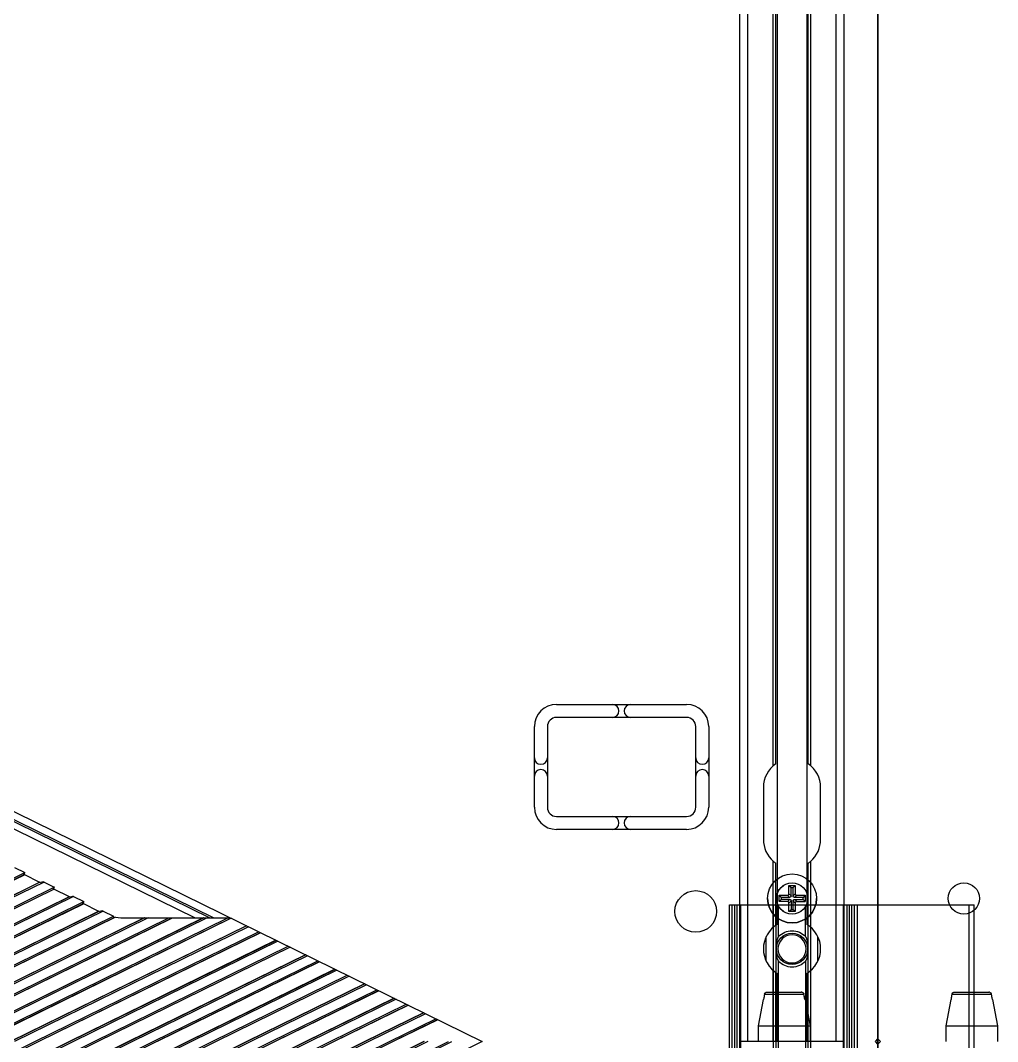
# Model space of a CAD drawing. Header units: millimetres. Extents: x 1927 to 14264, y 1863 to 5555.
# Drawn here: x 10609.2 to 10796.8, y 4136 to 4332.1 of the extents above; entities that cross this region are included whole.
import ezdxf

# ---------------------------------------------------------------- set-up
doc = ezdxf.new("R2010")
doc.units = ezdxf.units.MM
doc.layers.add('02___PRT_ALL_AXES', color=7, linetype='Continuous')
doc.layers.add('1轮廓线', color=7, linetype='Continuous', lineweight=25)

# ---------------------------------------------------------------- blocks, each defined once
blk = doc.blocks.new('rygj')
at = {"color": 114, "linetype": 'Continuous', "true_color": 0x139b48}
for p, q in [((4442.06, 3151.65), (4442.06, 3171.65)), ((4442.06, 3171.65), (5101.06, 3171.65)), ((4442.06, 3170.15), (5101.06, 3170.15)), ((4490.86, 3167.15), (4480.86, 3167.15)), ((4495.01, 3165.25), (5068.7, 3165.25)), ((4495.4, 3164.75), (5068.31, 3164.75)), ((4495.01, 3158.05), (5068.7, 3158.05)), ((4495.4, 3158.55), (5068.31, 3158.55)), ((4480.86, 3156.15), (4490.86, 3156.15)), ((4442.06, 3153.15), (5101.06, 3153.15)), ((4442.06, 3151.65), (5101.06, 3151.65))]:
    blk.add_line(p, q, dxfattribs=at)
for centre, start, end in [((4480.86, 3161.65), 90, 139.1148), ((4490.86, 3161.65), 34.3077, 90), ((4480.86, 3161.65), 220.8852, 270), ((4490.86, 3161.65), 270, 325.6923)]:
    blk.add_arc(centre, 5.5, start, end, dxfattribs=at)
at = {"layer": '02___PRT_ALL_AXES', "color": 114, "linetype": 'Continuous', "true_color": 0x139b48}
for p, q in [((4457.49, 3166.61), (4462.22, 3166.61)), ((4442.06, 3165.25), (4455.7, 3165.25)), ((4442.06, 3164.75), (4455.31, 3164.75)), ((4455.14, 3164.49), (4442.06, 3164.49)), ((4464.01, 3165.25), (4476.7, 3165.25)), ((4464.4, 3164.75), (4476.31, 3164.75)), ((5068.14, 3164.49), (4464.57, 3164.49)), ((4455.14, 3158.81), (4442.06, 3158.81)), ((4442.06, 3158.55), (4455.31, 3158.55)), ((4442.06, 3158.05), (4455.7, 3158.05)), ((4464.01, 3158.05), (4476.7, 3158.05)), ((4464.4, 3158.55), (4476.31, 3158.55)), ((5068.14, 3158.81), (4464.57, 3158.81)), ((4457.49, 3156.69), (4462.22, 3156.69))]:
    blk.add_line(p, q, dxfattribs=at)
blk.add_circle((4459.86, 3161.65), 3, dxfattribs=at)
for centre, start, end in [((4459.86, 3161.65), 31.0806, 148.9194), ((4480.86, 3161.65), 139.1148, 145.6923), ((4459.86, 3161.65), 211.0806, 328.9194), ((4480.86, 3161.65), 214.3077, 220.8852)]:
    blk.add_arc(centre, 5.5, start, end, dxfattribs=at)
blk = doc.blocks.new('ETDHFN')
at = {"layer": '1轮廓线', "linetype": 'Continuous', "lineweight": 25}
for p, q in [((8841.41, 4025.55), (8841.81, 4025.15)), ((8841.41, 4023.94), (8841.41, 4025.55)), ((8841.41, 4025.55), (8842.61, 4025.55)), ((8841.81, 4025.15), (8842.21, 4025.15)), ((8841.81, 4023.54), (8841.81, 4025.15)), ((8842.61, 4025.55), (8842.21, 4025.15)), ((8842.21, 4023.54), (8842.21, 4025.15)), ((8842.61, 4025.55), (8842.61, 4023.94)), ((8839.51, 4023.65), (8839.91, 4023.25)), ((8839.51, 4022.45), (8839.51, 4023.65)), ((8839.51, 4023.65), (8841.12, 4023.65)), ((8839.51, 4022.45), (8839.91, 4022.85)), ((8839.91, 4023.25), (8839.91, 4022.85)), ((8841.52, 4023.25), (8839.91, 4023.25)), ((8841.52, 4022.85), (8839.91, 4022.85)), ((8844.11, 4023.25), (8842.5, 4023.25)), ((8842.5, 4022.85), (8844.11, 4022.85)), ((8842.9, 4023.65), (8844.51, 4023.65)), ((8844.51, 4023.65), (8844.11, 4023.25)), ((8844.11, 4022.85), (8844.11, 4023.25)), ((8844.51, 4022.45), (8844.11, 4022.85)), ((8844.51, 4023.65), (8844.51, 4022.45)), ((8841.12, 4022.45), (8839.51, 4022.45)), ((8841.41, 4020.55), (8841.41, 4022.16)), ((8841.41, 4020.55), (8841.81, 4020.95)), ((8841.81, 4022.56), (8841.81, 4020.95)), ((8841.81, 4020.95), (8842.21, 4020.95)), ((8842.21, 4020.95), (8842.21, 4022.56)), ((8842.61, 4020.55), (8842.21, 4020.95)), ((8842.61, 4022.16), (8842.61, 4020.55)), ((8842.9, 4022.45), (8844.51, 4022.45)), ((8842.61, 4020.55), (8841.41, 4020.55))]:
    blk.add_line(p, q, dxfattribs=at)
at = {"layer": '1轮廓线', "linetype": 'Continuous', "lineweight": 13}
for p, q in [((8841.12, 4023.65), (8841.52, 4023.25)), ((8841.12, 4022.45), (8841.52, 4022.85)), ((8841.41, 4023.94), (8841.81, 4023.54)), ((8842.61, 4023.94), (8842.21, 4023.54)), ((8842.9, 4023.65), (8842.5, 4023.25)), ((8842.9, 4022.45), (8842.5, 4022.85)), ((8841.41, 4022.16), (8841.81, 4022.56)), ((8842.61, 4022.16), (8842.21, 4022.56))]:
    blk.add_line(p, q, dxfattribs=at)
at = {"layer": '1轮廓线', "linetype": 'Continuous', "lineweight": 25}
for radius in [4.7, 3]:
    blk.add_circle((8842.01, 4023.05), radius, dxfattribs=at)
blk.add_arc((8842.01, 4023.05), 4.7, 180, 0, dxfattribs=at)
for points in [[(8841.12, 4023.65), (8841.18, 4023.65), (8841.24, 4023.68), (8841.29, 4023.7), (8841.33, 4023.74), (8841.36, 4023.77), (8841.39, 4023.82), (8841.41, 4023.88), (8841.41, 4023.94)], [(8841.81, 4023.54), (8841.81, 4023.48), (8841.79, 4023.42), (8841.77, 4023.37), (8841.73, 4023.33), (8841.69, 4023.3), (8841.64, 4023.27), (8841.59, 4023.25), (8841.52, 4023.25)], [(8841.52, 4022.85), (8841.59, 4022.85), (8841.64, 4022.83), (8841.69, 4022.81), (8841.73, 4022.77), (8841.76, 4022.73), (8841.79, 4022.68), (8841.81, 4022.63), (8841.81, 4022.56)], [(8842.5, 4023.25), (8842.43, 4023.25), (8842.38, 4023.27), (8842.33, 4023.3), (8842.29, 4023.33), (8842.26, 4023.37), (8842.23, 4023.42), (8842.21, 4023.48), (8842.21, 4023.54)], [(8842.21, 4022.56), (8842.21, 4022.63), (8842.23, 4022.68), (8842.25, 4022.73), (8842.29, 4022.77), (8842.33, 4022.81), (8842.38, 4022.83), (8842.43, 4022.85), (8842.5, 4022.85)], [(8842.61, 4023.94), (8842.61, 4023.88), (8842.63, 4023.82), (8842.66, 4023.77), (8842.69, 4023.74), (8842.73, 4023.7), (8842.78, 4023.68), (8842.84, 4023.65), (8842.9, 4023.65)], [(8841.41, 4022.16), (8841.41, 4022.23), (8841.39, 4022.28), (8841.36, 4022.33), (8841.33, 4022.37), (8841.29, 4022.4), (8841.24, 4022.43), (8841.18, 4022.45), (8841.12, 4022.45)], [(8842.9, 4022.45), (8842.84, 4022.45), (8842.78, 4022.43), (8842.73, 4022.41), (8842.69, 4022.37), (8842.66, 4022.33), (8842.63, 4022.28), (8842.61, 4022.23), (8842.61, 4022.16)]]:
    blk.add_open_spline(points, degree=2, knots=[0, 0, 0, 0.25, 0.25, 0.5, 0.5, 0.75, 0.75, 1, 1, 1], dxfattribs=at)
blk = doc.blocks.new('ERTFHGJ')
at = {"color": 40, "linetype": 'Continuous', "true_color": 0xf8d731}
for p, q in [((8878.46, 3617.77), (8878.46, 3696.77)), ((8925.46, 3696.77), (8878.46, 3696.77)), ((8879.46, 3617.77), (8879.46, 3696.77)), ((8900.96, 3696.77), (8900.96, 3617.77)), ((8901.46, 3617.77), (8901.46, 3696.77)), ((8901.96, 3617.77), (8901.96, 3696.77)), ((8902.4, 3617.77), (8902.4, 3696.77)), ((8902.87, 3617.77), (8902.87, 3696.77)), ((8903.46, 3617.77), (8903.46, 3696.77)), ((8903.54, 3696.77), (8903.54, 3617.77)), ((8903.6, 3617.77), (8903.6, 3696.77)), ((8909.88, 3696.77), (8909.88, 3617.77)), ((8910.38, 3617.77), (8910.38, 3696.77)), ((8910.88, 3690.64), (8910.88, 3696.77)), ((8916.03, 3690.64), (8916.03, 3696.77)), ((8916.53, 3617.77), (8916.53, 3696.77)), ((8917.03, 3617.77), (8917.03, 3696.77)), ((8923.31, 3617.77), (8923.31, 3696.77)), ((8923.38, 3696.77), (8923.38, 3617.77)), ((8923.46, 3617.77), (8923.46, 3696.77)), ((8924.04, 3696.77), (8924.04, 3617.77)), ((8924.51, 3696.77), (8924.51, 3617.77)), ((8924.96, 3617.77), (8924.96, 3696.77)), ((8925.46, 3617.77), (8925.46, 3696.77)), ((8910.88, 3685.9), (8910.88, 3628.64)), ((8916.03, 3628.64), (8916.03, 3685.9)), ((8892.96, 3661.52), (8887.96, 3661.52)), ((8887.96, 3653.02), (8892.96, 3653.02)), ((8910.88, 3617.77), (8910.88, 3623.9)), ((8916.03, 3617.77), (8916.03, 3623.9)), ((8925.46, 3617.77), (8878.46, 3617.77))]:
    blk.add_line(p, q, dxfattribs=at)
for centre in [(8913.46, 3688.27), (8913.46, 3626.27)]:
    blk.add_circle(centre, 2.7, dxfattribs=at)
for centre, radius, start, end in [((8913.46, 3688.27), 3.5, 42.6324, 137.3676), ((8913.46, 3688.27), 3.5, 222.6324, 317.3676), ((8887.96, 3657.27), 4.25, 90, 270), ((8892.96, 3657.27), 4.25, 270, 90), ((8913.46, 3626.27), 3.5, 42.6324, 137.3676), ((8913.46, 3626.27), 3.5, 222.6324, 317.3676)]:
    blk.add_arc(centre, radius, start, end, dxfattribs=at)
for points, knots in [([(8910.39, 3688.27), (8910.39, 3688.38), (8910.39, 3688.58), (8910.4, 3688.89), (8910.41, 3689.2), (8910.45, 3689.51), (8910.5, 3689.81), (8910.57, 3690.05), (8910.64, 3690.24), (8910.7, 3690.38), (8910.78, 3690.52), (8910.85, 3690.6), (8910.88, 3690.64)], [0, 0, 0, 0, 0.127092, 0.253318, 0.378322, 0.502266, 0.625619, 0.749056, 0.811111, 0.873552, 0.936512, 1, 1, 1, 1]), ([(8916.03, 3690.64), (8916.07, 3690.6), (8916.13, 3690.52), (8916.21, 3690.38), (8916.27, 3690.24), (8916.35, 3690.05), (8916.41, 3689.81), (8916.47, 3689.51), (8916.5, 3689.2), (8916.52, 3688.89), (8916.53, 3688.58), (8916.53, 3688.37), (8916.53, 3688.27)], [0, 0, 0, 0, 0.063487, 0.126447, 0.188887, 0.250942, 0.37438, 0.497732, 0.621676, 0.746681, 0.872907, 1, 1, 1, 1]), ([(8910.88, 3685.9), (8910.85, 3685.94), (8910.78, 3686.02), (8910.7, 3686.16), (8910.64, 3686.3), (8910.57, 3686.49), (8910.5, 3686.73), (8910.45, 3687.03), (8910.41, 3687.34), (8910.4, 3687.65), (8910.39, 3687.96), (8910.39, 3688.17), (8910.39, 3688.27)], [0, 0, 0, 0, 0.063495, 0.126469, 0.188905, 0.250963, 0.374396, 0.497744, 0.621683, 0.746682, 0.87291, 1, 1, 1, 1]), ([(8916.53, 3688.27), (8916.53, 3688.17), (8916.53, 3687.96), (8916.52, 3687.65), (8916.5, 3687.34), (8916.47, 3687.03), (8916.41, 3686.73), (8916.35, 3686.49), (8916.27, 3686.3), (8916.21, 3686.16), (8916.13, 3686.02), (8916.07, 3685.94), (8916.03, 3685.9)], [0, 0, 0, 0, 0.127092, 0.253319, 0.378323, 0.502267, 0.62562, 0.749057, 0.811112, 0.873553, 0.936512, 1, 1, 1, 1]), ([(8910.39, 3626.27), (8910.39, 3626.38), (8910.39, 3626.58), (8910.4, 3626.89), (8910.41, 3627.2), (8910.45, 3627.51), (8910.5, 3627.81), (8910.57, 3628.05), (8910.64, 3628.24), (8910.7, 3628.38), (8910.78, 3628.52), (8910.85, 3628.6), (8910.88, 3628.64)], [0, 0, 0, 0, 0.127092, 0.253318, 0.378322, 0.502266, 0.625619, 0.749056, 0.811111, 0.873552, 0.936512, 1, 1, 1, 1]), ([(8916.03, 3628.64), (8916.07, 3628.6), (8916.13, 3628.52), (8916.21, 3628.38), (8916.27, 3628.24), (8916.35, 3628.05), (8916.41, 3627.81), (8916.47, 3627.51), (8916.5, 3627.2), (8916.52, 3626.89), (8916.53, 3626.58), (8916.53, 3626.37), (8916.53, 3626.27)], [0, 0, 0, 0, 0.063487, 0.126447, 0.188887, 0.250942, 0.37438, 0.497732, 0.621676, 0.746681, 0.872907, 1, 1, 1, 1]), ([(8910.88, 3623.9), (8910.85, 3623.94), (8910.78, 3624.02), (8910.7, 3624.16), (8910.64, 3624.3), (8910.57, 3624.49), (8910.5, 3624.73), (8910.45, 3625.03), (8910.41, 3625.34), (8910.4, 3625.65), (8910.39, 3625.96), (8910.39, 3626.17), (8910.39, 3626.27)], [0, 0, 0, 0, 0.063495, 0.126469, 0.188905, 0.250963, 0.374396, 0.497744, 0.621683, 0.746682, 0.87291, 1, 1, 1, 1]), ([(8916.53, 3626.27), (8916.53, 3626.17), (8916.53, 3625.96), (8916.52, 3625.65), (8916.5, 3625.34), (8916.47, 3625.03), (8916.41, 3624.73), (8916.35, 3624.49), (8916.27, 3624.3), (8916.21, 3624.16), (8916.13, 3624.02), (8916.07, 3623.94), (8916.03, 3623.9)], [0, 0, 0, 0, 0.127092, 0.253319, 0.378323, 0.502267, 0.62562, 0.749057, 0.811112, 0.873553, 0.936512, 1, 1, 1, 1])]:
    blk.add_open_spline(points, degree=3, knots=knots, dxfattribs=at)
blk = doc.blocks.new('ryfh')
at = {"rotation": 90}
blk.add_blockref('rygj', (11445.27, 369.86), dxfattribs=at)
blk.add_blockref('ETDHFN', (-558.38, 816.36))
at = {"xscale": -1}
blk.add_blockref('ERTFHGJ', (17197.08, 1141.44), dxfattribs=at)
blk = doc.blocks.new('RYHF')
at = {"color": 7, "linetype": 'Continuous'}
for p, q in [((6809.87, 5882.19), (6808.92, 5877.09)), ((6809.93, 5882.19), (6809.87, 5882.19)), ((6809.99, 5882.52), (6809.93, 5882.19)), ((6810.05, 5882.85), (6809.99, 5882.52)), ((6810.02, 5882.69), (6809.99, 5882.52)), ((6810.05, 5882.85), (6810.02, 5882.69)), ((6810.11, 5883.18), (6810.05, 5882.85)), ((6810.11, 5883.18), (6817.69, 5883.18)), ((6810.61, 5883.59), (6817.18, 5883.59)), ((6817.75, 5882.85), (6817.69, 5883.18)), ((6817.81, 5882.52), (6817.75, 5882.85)), ((6817.78, 5882.69), (6817.75, 5882.85)), ((6817.81, 5882.52), (6817.78, 5882.69)), ((6817.87, 5882.19), (6817.81, 5882.52)), ((6817.93, 5882.19), (6817.87, 5882.19)), ((6817.93, 5882.19), (6818.87, 5877.09)), ((7373.87, 5882.19), (7372.92, 5877.09)), ((7373.93, 5882.19), (7373.87, 5882.19)), ((7373.99, 5882.52), (7373.93, 5882.19)), ((7374.05, 5882.85), (7373.99, 5882.52)), ((7374.02, 5882.69), (7373.99, 5882.52)), ((7374.05, 5882.85), (7374.02, 5882.69)), ((7374.11, 5883.18), (7374.05, 5882.85)), ((7374.11, 5883.18), (7381.69, 5883.18)), ((7374.61, 5883.59), (7381.18, 5883.59)), ((7381.75, 5882.85), (7381.69, 5883.18)), ((7381.81, 5882.52), (7381.75, 5882.85)), ((7381.78, 5882.69), (7381.75, 5882.85)), ((7381.81, 5882.52), (7381.78, 5882.69)), ((7381.87, 5882.19), (7381.81, 5882.52)), ((7381.93, 5882.19), (7381.87, 5882.19)), ((7381.93, 5882.19), (7382.87, 5877.09)), ((6808.92, 5877.09), (6808.92, 5874.09)), ((6808.92, 5877.09), (6818.87, 5877.09)), ((6818.87, 5877.09), (6818.87, 5874.09)), ((7372.92, 5877.09), (7372.92, 5874.09)), ((7372.92, 5877.09), (7382.87, 5877.09)), ((7382.87, 5877.09), (7382.87, 5874.09)), ((6796.4, 5874.09), (6795.9, 5873.59)), ((6795.9, 5536.59), (6795.9, 5874.09)), ((7319.9, 5874.09), (7120.61, 5776.23)), ((7132.17, 5824.09), (7233.99, 5874.09)), ((7132.85, 5824.09), (7234.67, 5874.09)), ((7240.64, 5874.09), (7138.82, 5824.09)), ((7240.71, 5874.09), (7138.89, 5824.09)), ((7241.39, 5874.09), (7139.57, 5824.09)), ((7143.51, 5824.09), (7245.33, 5874.09)), ((7144.19, 5824.09), (7246.01, 5874.09)), ((7251.98, 5874.09), (7150.16, 5824.09)), ((7252.06, 5874.09), (7150.24, 5824.09)), ((7252.74, 5874.09), (7150.92, 5824.09)), ((7154.86, 5824.09), (7256.67, 5874.09)), ((7155.54, 5824.09), (7257.35, 5874.09)), ((7263.33, 5874.09), (7161.51, 5824.09)), ((7263.4, 5874.09), (7161.58, 5824.09)), ((7264.08, 5874.09), (7162.26, 5824.09)), ((7166.2, 5824.09), (7268.02, 5874.09)), ((7166.88, 5824.09), (7268.7, 5874.09)), ((7274.67, 5874.09), (7172.85, 5824.09)), ((7274.74, 5874.09), (7172.92, 5824.09)), ((7275.42, 5874.09), (7173.6, 5824.09)), ((7177.54, 5824.09), (7279.36, 5874.09)), ((7178.22, 5824.09), (7280.04, 5874.09)), ((7286.01, 5874.09), (7184.19, 5824.09)), ((7286.09, 5874.09), (7184.27, 5824.09)), ((7286.77, 5874.09), (7184.95, 5824.09)), ((7188.89, 5824.09), (7290.7, 5874.09)), ((7189.57, 5824.09), (7291.38, 5874.09)), ((7297.36, 5874.09), (7195.54, 5824.09)), ((7297.43, 5874.09), (7195.61, 5824.09)), ((7298.11, 5874.09), (7196.29, 5824.09)), ((7253.68, 5850.34), (7302.05, 5874.09)), ((7254.36, 5850.34), (7302.73, 5874.09)), ((7308.7, 5874.09), (7260.34, 5850.34)), ((7308.77, 5874.09), (7260.41, 5850.34)), ((7309.45, 5874.09), (7261.09, 5850.34)), ((7265.03, 5850.34), (7313.39, 5874.09)), ((7265.71, 5850.34), (7314.07, 5874.09)), ((7395.9, 5873.59), (7395.4, 5874.09)), ((7395.9, 5874.09), (7395.9, 5536.59)), ((7104.52, 5640.8), (7268.36, 5560.34)), ((7106.11, 5641.58), (7319.9, 5536.59)), ((7104.12, 5640.6), (7267.57, 5560.34)), ((7334.15, 5601.34), (7359.15, 5601.34)), ((7359.15, 5598.84), (7334.15, 5598.84)), ((7329.9, 5581.59), (7329.9, 5597.09)), ((7332.4, 5597.09), (7332.4, 5581.59)), ((7360.9, 5581.59), (7360.9, 5597.09)), ((7363.4, 5597.09), (7363.4, 5581.59)), ((7206.24, 5589.07), (7264.73, 5560.34)), ((7334.15, 5579.84), (7359.15, 5579.84)), ((7359.15, 5577.34), (7334.15, 5577.34)), ((7165.93, 5536.59), (7232.02, 5569.05)), ((7166.61, 5536.59), (7231.91, 5568.66)), ((7166.68, 5536.59), (7231.95, 5568.64)), ((7230.05, 5570.02), (7232.02, 5569.05)), ((7235.06, 5567.11), (7231.78, 5568.72)), ((7234.9, 5567.19), (7172.58, 5536.59)), ((7234.93, 5567.18), (7172.65, 5536.59)), ((7235.73, 5567.23), (7173.33, 5536.59)), ((7177.27, 5536.59), (7237.7, 5566.26)), ((7235.73, 5567.23), (7237.7, 5566.26)), ((7177.95, 5536.59), (7237.58, 5565.87)), ((7178.02, 5536.59), (7237.62, 5565.86)), ((7240.57, 5564.41), (7183.92, 5536.59)), ((7240.6, 5564.39), (7184, 5536.59)), ((7241.4, 5564.45), (7184.68, 5536.59)), ((7240.73, 5564.33), (7237.46, 5565.94)), ((7241.4, 5564.45), (7243.37, 5563.48)), ((7188.61, 5536.59), (7243.37, 5563.48)), ((7189.29, 5536.59), (7243.25, 5563.09)), ((7189.37, 5536.59), (7243.29, 5563.07)), ((7246.4, 5561.54), (7243.13, 5563.15)), ((7246.24, 5561.62), (7195.27, 5536.59)), ((7246.28, 5561.6), (7195.34, 5536.59)), ((7247.07, 5561.66), (7196.02, 5536.59)), ((7199.96, 5536.59), (7249.04, 5560.69)), ((7200.64, 5536.59), (7249.31, 5560.49)), ((7200.71, 5536.59), (7249.36, 5560.48)), ((7254.97, 5560.34), (7206.61, 5536.59)), ((7255.05, 5560.34), (7206.68, 5536.59)), ((7255.73, 5560.34), (7207.36, 5536.59)), ((7211.3, 5536.59), (7259.67, 5560.34)), ((7211.98, 5536.59), (7260.34, 5560.34)), ((7212.05, 5536.59), (7260.42, 5560.34)), ((7266.32, 5560.34), (7217.95, 5536.59)), ((7266.39, 5560.34), (7218.03, 5536.59)), ((7267.07, 5560.34), (7218.71, 5536.59)), ((7222.64, 5536.59), (7271.01, 5560.34)), ((7247.07, 5561.66), (7249.04, 5560.69)), ((7250.94, 5560.34), (7271.54, 5560.34)), ((7223.32, 5536.59), (7271.61, 5560.3)), ((7271.65, 5560.29), (7223.4, 5536.59)), ((7274.6, 5558.84), (7229.3, 5536.59)), ((7274.63, 5558.82), (7229.37, 5536.59)), ((7274.97, 5558.65), (7230.05, 5536.59)), ((7233.99, 5536.59), (7276.94, 5557.69)), ((7234.67, 5536.59), (7277.28, 5557.52)), ((7277.32, 5557.5), (7234.74, 5536.59)), ((7280.27, 5556.05), (7240.64, 5536.59)), ((7280.31, 5556.03), (7240.71, 5536.59)), ((7280.65, 5555.87), (7241.39, 5536.59)), ((7245.33, 5536.59), (7282.62, 5554.9)), ((7246.01, 5536.59), (7282.96, 5554.73)), ((7282.99, 5554.72), (7246.08, 5536.59)), ((7285.94, 5553.27), (7251.98, 5536.59)), ((7285.98, 5553.25), (7252.06, 5536.59)), ((7286.32, 5553.08), (7252.74, 5536.59)), ((7256.67, 5536.59), (7288.29, 5552.12)), ((7257.35, 5536.59), (7288.63, 5551.95)), ((7288.66, 5551.93), (7257.43, 5536.59)), ((7291.61, 5550.48), (7263.33, 5536.59)), ((7291.65, 5550.46), (7263.4, 5536.59)), ((7291.99, 5550.3), (7264.08, 5536.59)), ((7268.02, 5536.59), (7293.96, 5549.33)), ((7268.7, 5536.59), (7294.3, 5549.16)), ((7294.34, 5549.15), (7268.77, 5536.59)), ((7297.28, 5547.7), (7274.67, 5536.59)), ((7297.32, 5547.68), (7274.74, 5536.59)), ((7297.66, 5547.51), (7275.42, 5536.59)), ((7279.36, 5536.59), (7299.63, 5546.54)), ((7280.04, 5536.59), (7299.97, 5546.38)), ((7300.01, 5546.36), (7280.11, 5536.59)), ((7302.96, 5544.91), (7286.01, 5536.59)), ((7302.99, 5544.89), (7286.09, 5536.59)), ((7303.33, 5544.73), (7286.77, 5536.59)), ((7290.7, 5536.59), (7305.3, 5543.76)), ((7291.38, 5536.59), (7305.64, 5543.59)), ((7305.68, 5543.57), (7291.46, 5536.59)), ((7308.63, 5542.13), (7297.36, 5536.59)), ((7308.66, 5542.11), (7297.43, 5536.59)), ((7309, 5541.94), (7298.11, 5536.59)), ((7302.05, 5536.59), (7310.97, 5540.97)), ((7302.73, 5536.59), (7311.31, 5540.81)), ((7311.35, 5540.79), (7302.8, 5536.59)), ((6795.9, 5537.09), (6796.4, 5536.59)), ((7395.4, 5536.59), (7395.9, 5537.09))]:
    blk.add_line(p, q, dxfattribs=at)
for centre, radius in [((6812.4, 5564.09), 3), ((7379.4, 5564.09), 3), ((7360.9, 5561.59), 4)]:
    blk.add_circle(centre, radius, dxfattribs=at)
for centre, radius, start, end in [((6817.18, 5883.07), 0.522, 77.0352, 89.9936), ((7381.18, 5883.07), 0.522, 77.0352, 89.9936), ((7334.15, 5597.09), 4.25, 90, 180), ((7344.9, 5600.09), 1.25, 270, 90), ((7348.4, 5600.09), 1.25, 90, 270), ((7359.15, 5597.09), 4.25, 0, 90), ((7334.15, 5597.09), 1.75, 90, 180), ((7359.15, 5597.09), 1.75, 0, 90), ((7331.15, 5591.09), 1.25, 180, 0), ((7362.15, 5591.09), 1.25, 180, 0), ((7331.15, 5587.59), 1.25, 0, 180), ((7362.15, 5587.59), 1.25, 0, 180), ((7334.15, 5581.59), 4.25, 180, 270), ((7334.15, 5581.59), 1.75, 180, 270), ((7359.15, 5581.59), 4.25, 270, 0), ((7359.15, 5581.59), 1.75, 270, 0), ((7344.9, 5578.59), 1.25, 270, 90), ((7348.4, 5578.59), 1.25, 90, 270), ((7250.94, 5569.34), 9, 257.6267, 270)]:
    blk.add_arc(centre, radius, start, end, dxfattribs=at)
for centre, start_param, end_param in [((7229.98, 5568.05), -0.576357, 0.103317), ((7233.68, 5566.23), 0.103317, 0.78299), ((7235.65, 5565.26), -0.576357, 0.103317), ((7239.36, 5563.44), 0.103317, 0.78299), ((7241.33, 5562.48), -0.576357, 0.103317), ((7245.03, 5560.66), 0.103317, 0.78299), ((7247, 5559.69), -0.29501, 0.103317)]:
    blk.add_ellipse(centre, major_axis=(2.07, 0.98), ratio=0.130507, start_param=start_param, end_param=end_param, dxfattribs=at)
for points, knots in [([(6810.11, 5883.18), (6810.11, 5883.19), (6810.12, 5883.23), (6810.14, 5883.26), (6810.15, 5883.29)], [0, 0, 0, 0, 0.249866, 1, 1, 1, 1]), ([(6810.15, 5883.29), (6810.15, 5883.31), (6810.17, 5883.34), (6810.19, 5883.38), (6810.21, 5883.39)], [0, 0, 0, 0, 0.500081, 1, 1, 1, 1]), ([(6810.21, 5883.39), (6810.22, 5883.41), (6810.24, 5883.44), (6810.27, 5883.46), (6810.29, 5883.47)], [0, 0, 0, 0, 0.499978, 1, 1, 1, 1]), ([(6810.29, 5883.47), (6810.3, 5883.49), (6810.33, 5883.51), (6810.37, 5883.53), (6810.38, 5883.54)], [0, 0, 0, 0, 0.500013, 1, 1, 1, 1]), ([(6810.38, 5883.54), (6810.4, 5883.55), (6810.44, 5883.56), (6810.48, 5883.57), (6810.5, 5883.58)], [0, 0, 0, 0, 0.499911, 1, 1, 1, 1]), ([(6810.5, 5883.58), (6810.51, 5883.58), (6810.55, 5883.59), (6810.58, 5883.59), (6810.61, 5883.59)], [0, 0, 0, 0, 0.250382, 1, 1, 1, 1]), ([(6817.3, 5883.58), (6817.32, 5883.57), (6817.36, 5883.56), (6817.4, 5883.55), (6817.41, 5883.54)], [0, 0, 0, 0, 0.500089, 1, 1, 1, 1]), ([(6817.41, 5883.54), (6817.43, 5883.53), (6817.47, 5883.51), (6817.5, 5883.49), (6817.51, 5883.47)], [0, 0, 0, 0, 0.499987, 1, 1, 1, 1]), ([(6817.51, 5883.47), (6817.53, 5883.46), (6817.56, 5883.44), (6817.58, 5883.41), (6817.59, 5883.39)], [0, 0, 0, 0, 0.500022, 1, 1, 1, 1]), ([(6817.59, 5883.39), (6817.6, 5883.38), (6817.63, 5883.34), (6817.64, 5883.31), (6817.65, 5883.29)], [0, 0, 0, 0, 0.499919, 1, 1, 1, 1]), ([(6817.65, 5883.29), (6817.66, 5883.28), (6817.67, 5883.25), (6817.68, 5883.21), (6817.69, 5883.18)], [0, 0, 0, 0, 0.250397, 1, 1, 1, 1]), ([(7374.11, 5883.18), (7374.11, 5883.19), (7374.12, 5883.23), (7374.14, 5883.26), (7374.15, 5883.29)], [0, 0, 0, 0, 0.249866, 1, 1, 1, 1]), ([(7374.15, 5883.29), (7374.15, 5883.31), (7374.17, 5883.34), (7374.19, 5883.38), (7374.21, 5883.39)], [0, 0, 0, 0, 0.500081, 1, 1, 1, 1]), ([(7374.21, 5883.39), (7374.22, 5883.41), (7374.24, 5883.44), (7374.27, 5883.46), (7374.29, 5883.47)], [0, 0, 0, 0, 0.499978, 1, 1, 1, 1]), ([(7374.29, 5883.47), (7374.3, 5883.49), (7374.33, 5883.51), (7374.37, 5883.53), (7374.38, 5883.54)], [0, 0, 0, 0, 0.500013, 1, 1, 1, 1]), ([(7374.38, 5883.54), (7374.4, 5883.55), (7374.44, 5883.56), (7374.48, 5883.57), (7374.5, 5883.58)], [0, 0, 0, 0, 0.499911, 1, 1, 1, 1]), ([(7374.5, 5883.58), (7374.51, 5883.58), (7374.55, 5883.59), (7374.58, 5883.59), (7374.61, 5883.59)], [0, 0, 0, 0, 0.250382, 1, 1, 1, 1]), ([(7381.3, 5883.58), (7381.32, 5883.57), (7381.36, 5883.56), (7381.4, 5883.55), (7381.41, 5883.54)], [0, 0, 0, 0, 0.500089, 1, 1, 1, 1]), ([(7381.41, 5883.54), (7381.43, 5883.53), (7381.47, 5883.51), (7381.5, 5883.49), (7381.51, 5883.47)], [0, 0, 0, 0, 0.499987, 1, 1, 1, 1]), ([(7381.51, 5883.47), (7381.53, 5883.46), (7381.56, 5883.44), (7381.58, 5883.41), (7381.59, 5883.39)], [0, 0, 0, 0, 0.500022, 1, 1, 1, 1]), ([(7381.59, 5883.39), (7381.6, 5883.38), (7381.63, 5883.34), (7381.64, 5883.31), (7381.65, 5883.29)], [0, 0, 0, 0, 0.499919, 1, 1, 1, 1]), ([(7381.65, 5883.29), (7381.66, 5883.28), (7381.67, 5883.25), (7381.68, 5883.21), (7381.69, 5883.18)], [0, 0, 0, 0, 0.250397, 1, 1, 1, 1])]:
    blk.add_open_spline(points, degree=3, knots=knots, dxfattribs=at)
blk = doc.blocks.new('*U345')
blk.add_blockref('RYHF', (-7095.9, -5710.09))
blk = doc.blocks.new('*U346')
at = {"color": 0, "linetype": 'ByBlock', "lineweight": -2, "transparency": 16777216}
for p in [(600, 1012.5), (1200, 1012.5), (600, 675), (1200, 675)]:
    blk.add_blockref('*U345', p, dxfattribs=at)

msp = doc.modelspace()

# ---------------------------------------------------------------- block references
for name, p in [('*U346', (9873.87292, 3297.0031)), ('ryfh', (2473.74628, -675.91128))]:
    msp.add_blockref(name, p)

doc.saveas('drawing.dxf')
